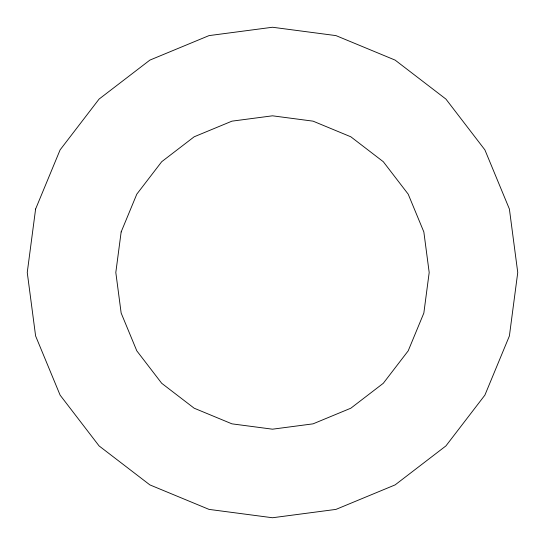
<?xml version="1.0" encoding="UTF-8"?>
<svg xmlns="http://www.w3.org/2000/svg" width="545" height="545" viewBox="0 0 545 545"><rect width="100%" height="100%" fill="white"/><g stroke="black" fill="none" stroke-linecap="round" stroke-linejoin="round"><path stroke-width="0.82" d="M35.609 209.028L27.25 272.5L35.609 335.972L60.107 395.125L99.081 445.919L149.875 484.893L209.028 509.391L272.5 517.75L335.972 509.391L395.125 484.893L445.919 445.919L484.893 395.125L509.391 335.972L517.75 272.5L509.391 209.028L484.893 149.875L445.919 99.081L395.125 60.107L335.972 35.609L272.5 27.25L209.028 35.609L149.875 60.107L99.081 99.081L60.107 149.875L35.609 209.028M121.154 231.945L115.812 272.5L121.154 313.055L136.802 350.844L161.708 383.292L194.156 408.198L231.945 423.846L272.5 429.188L313.055 423.846L350.844 408.198L383.292 383.292L408.198 350.844L423.846 313.055L429.188 272.5L423.846 231.945L408.198 194.156L383.292 161.708L350.844 136.802L313.055 121.154L272.5 115.812L231.945 121.154L194.156 136.802L161.708 161.708L136.802 194.156L121.154 231.945"/></g></svg>
